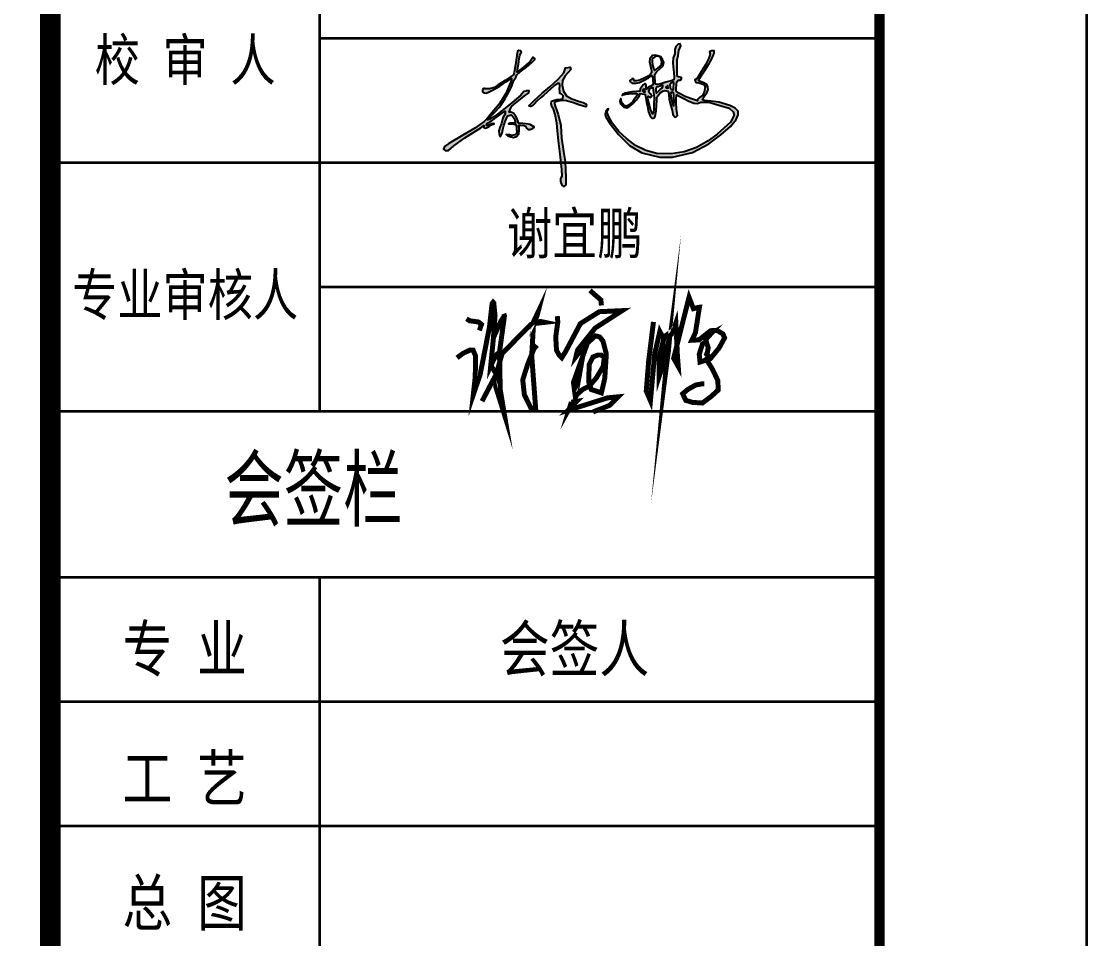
# Model space of a CAD drawing. Header units: millimetres. Extents: x 708158 to 1984082, y -168213 to -53.
# Drawn here: x 952747 to 960458, y -87367 to -80729 of the extents above; entities that cross this region are included whole.
import ezdxf
from ezdxf.enums import TextEntityAlignment as Align

# ---------------------------------------------------------------- set-up
doc = ezdxf.new("R2010")
doc.units = ezdxf.units.MM
doc.header["$LTSCALE"] = 1000
doc.layers.get('0').update_dxf_attribs({"color": 8})
doc.layers.add('PUB_TEXT', color=7, linetype='Continuous')
doc.layers.add('图框', color=4, linetype='Continuous', lineweight=35)
doc.styles.add('-黑体', font='simhei.ttf', dxfattribs={"width": 0.8})

# ---------------------------------------------------------------- blocks, each defined once
blk = doc.blocks.new('谢宜鹏')
at = {"const_width": 80}
for points in [[(14907295.72393443, 155510.5828123712), (14907218.55370676, 154877.5735671991), (14907179.96787391, 154398.8002942535), (14907247.49164335, 154241.3516713693), (14907315.0154128, 154993.2507216181), (14907398.6166126, 155356.3468401437), (14907456.49392383, 155243.8837383674), (14907440.41649347, 154794.0292282826), (14907385.75466832, 154626.9405504488), (14907385.75466832, 154941.8384972108), (14907472.57135419, 155276.0158528765), (14907562.60208808, 155337.0674312389), (14907536.87963756, 155047.8755966811), (14907498.2938047, 154752.2570588239), (14907546.52609578, 155269.5898505705), (14907601.18792093, 155330.641428933), (14907655.84974609, 155491.3034034674), (14907681.57363467, 154964.3312577647), (14907694.4341409, 154794.0292282826), (14907620.48083737, 154925.7724399562), (14907868.06751264, 155905.8117463994), (14907938.80676816, 155722.657011312), (14908009.54602368, 155741.9364202167), (14908035.2684742, 155745.1497718659), (14907970.96019082, 155337.0674312389), (14907913.08287959, 155214.964274514), (14908028.83750205, 155221.3909778134), (14908215.33138003, 155369.2002467415), (14908318.22549626, 155372.4135983917), (14908412.17806111, 155317.6447973982), (14908440.41109086, 155253.5230923225), (14908350.37891892, 155089.6477661398), (14908208.90040789, 154916.1330860001), (14908044.91493241, 154864.7208615937), (14908032.05298813, 154990.0373699679), (14908106.00772971, 155221.3909778134), (14908160.66955487, 155288.8692594753), (14908224.97783825, 155324.2147256336), (14908134.94710436, 155224.6043294626), (14908176.74698523, 155096.0744694383), (14908163.88504094, 155025.3828361272), (14908151.02309666, 154990.0373699679), (14908192.82441559, 154951.4785521594), (14908144.59212451, 154909.7063827016), (14908237.83978253, 154761.8971137726), (14908331.08744055, 154569.1023237365), (14908337.51697463, 154414.8670525015), (14908224.97783825, 154312.0433046804), (14908083.49932721, 154206.00620521), (14907925.94482387, 154215.6455591661), (14907816.62117356, 154247.7783746687), (14907765.17339641, 154353.8154741391), (14907848.77459621, 154424.5064064567), (14907974.1756769, 154495.1980397687), (14908080.28384114, 154514.4774486725), (14908115.65418792, 154514.4774486725)], [(14905364.54125219, 155473.9650440211), (14905423.81347464, 155609.0162413917), (14905438.03869298, 155663.5100307749), (14905359.79855403, 155497.6579044932)], [(14906275.08608902, 156016.274915311), (14906450.3272038, 155861.9996874784), (14906458.67222423, 155774.4379580072)], [(14904136.58364808, 154932.8048011572), (14904237.53926913, 155006.3936383012), (14904347.99610507, 155058.6176125356), (14904395.50505557, 155055.0565683865), (14904434.69918477, 154963.6646134765), (14904429.9478583, 154628.9552041669), (14904399.06855042, 154341.7226448837), (14904509.21189084, 154665.0044672401), (14904658.99947098, 155430.8602869785), (14904700.99636509, 155805.2178571303), (14904716.94868485, 155826.4509333656), (14904727.34724468, 155814.5747109293), (14904748.1458024, 155606.7352103558), (14904720.88607343, 155237.2579530724), (14904678.57424576, 154801.7471605814), (14904762.51626407, 154977.2547636568), (14904819.39700471, 155022.1302288729), (14904900.22851481, 155608.5073205153), (14904888.25384911, 155641.4161352054)], [(14904288.77587202, 155560.3095460073), (14904341.02011091, 155527.8566804663), (14904482.20525917, 155508.7258820659), (14904530.06509456, 155470.4642852652), (14904496.56277837, 155372.4185053422)], [(14904896.8649093, 155604.4590862705), (14904838.1578416, 155516.4578342247), (14904716.55034423, 155241.97633657)], [(14905749.35986857, 155603.4840050875), (14905757.70488899, 155507.5825625765), (14905724.32480729, 155269.9151112963), (14905736.84305695, 155053.0951901325), (14905786.91174146, 154965.5334606613), (14905820.29038511, 154932.1767114806), (14905882.87731927, 155032.2476600152), (14906120.70536822, 155482.5655264356), (14906425.29214252, 155674.3670094726), (14906792.46585099, 155691.0457345587), (14906358.53341717, 155411.681821058), (14906074.8084749, 155057.2653971496), (14906049.77485168, 154953.0249425913), (14906174.94728196, 155115.6398834637), (14906362.70664641, 155286.5938363825), (14906429.46537176, 155269.9151112963), (14906483.70728551, 155203.2016129349), (14906537.94776119, 154994.7207038184), (14906512.91413797, 154602.7773237131), (14906458.67222423, 154369.2793784556), (14906295.94792106, 154423.484358747), (14906254.22281892, 154544.4028373989), (14906262.56783935, 154827.9362569232), (14906320.98154428, 154944.685930544), (14906404.43031049, 154978.0426797247), (14906454.50043304, 154978.0426797247), (14906504.56911754, 154940.5157235279), (14906487.87907669, 154794.5795077425), (14906375.22345802, 154606.9475307292), (14906258.39604816, 154473.5198330139), (14906162.43047035, 154427.6538647697), (14906070.63668372, 154348.4311473458), (14905945.46425344, 154123.2722141356), (14905975.51104187, 154222.4295033119)], [(14904539.10181839, 154234.6880324553), (14904767.74358602, 154670.6544703585), (14904862.35451809, 155001.5680028838), (14905359.06083295, 155505.8181633395), (14905485.20826303, 155516.3232435794), (14905548.28269709, 155503.1915427833), (14905366.94567647, 155482.1813823027), (14905338.03650094, 154964.8002220434), (14905401.11093501, 154119.13074783), (14905324.89557441, 154124.38328795), (14905219.77247634, 154339.7402368416), (14905193.49206133, 154578.7339667692), (14905272.3347444, 154825.6061563813), (14905372.20175948, 155075.1042655562), (14905422.13526702, 155135.509528426)], [(14906186.78245655, 155122.1787456335), (14906138.17483369, 154842.8786224904), (14906040.96246409, 154298.4454435776), (14906008.55738219, 154537.2674302342), (14906231.33908465, 155160.6338164867)], [(14904819.83848692, 155023.8210238512), (14904831.38317483, 154423.5348302382), (14904898.68548415, 154020.4849179476), (14904759.3252249, 154466.1334703765), (14904763.04115335, 154679.672744567), (14904681.79404599, 154809.5807567169)], [(14907398.4179699, 154891.9706636644), (14907392.01532042, 154869.3161086892), (14907391.48188676, 154848.2599105709), (14907396.28278966, 154828.2700812747), (14907408.55465498, 154829.3364500958), (14907414.68986482, 154845.5943873092), (14907413.62299751, 154875.1799408314), (14907409.35552826, 154893.8370084972), (14907398.4179699, 154891.9706636644)], [(14905974.00241135, 154219.0600957903), (14906060.39199554, 154232.6916045551), (14905919.44124988, 154087.2930503567), (14906560.53669464, 154289.4874547622), (14906728.767302, 154305.3908816543), (14906592.36511738, 154169.0792989726), (14906324.10499497, 154062.3026519469)]]:
    blk.add_lwpolyline(points, dxfattribs=at)
blk = doc.blocks.new('A$C64787331')
h = blk.add_hatch(color=256)
h.paths.add_polyline_path([(93811.26943449117, 17581.88924832875), (94013.76943449117, 16087.88924832875), (93932.26943449117, 14255.38924832875), (93978.76943449117, 12418.88924832875), (94139.76943449117, 11338.88924832875), (95020.76943449117, 10736.88924832875), (96130.26943449117, 9785.889248328749), (95964.76943449117, 8008.389248328749), (94433.76943449117, 7677.389248328749), (92116.26943449117, 7470.889248328749), (90005.76943449117, 6891.889248328749), (88847.26943449117, 6519.889248328749), (88710.76943449117, 4702.389248328749), (89181.76943449117, 2774.389248328749), (90169.76943449117, 1504.889248328749), (91205.26943449117, -1927.610751671251), (92100.76943449117, -7478.610751671251), (92594.26943449117, -12294.61075167125), (93334.26943449117, -18446.11075167125), (94233.26943449117, -26760.61075167125), (95270.26943449117, -36552.11075167125), (95565.76943449117, -40585.61075167125), (94778.26943449117, -42208.61075167125), (94778.26943449117, -44127.11075167125), (95615.26943449117, -46242.11075167125), (96550.76943449117, -47127.61075167125), (97848.76943449117, -46177.61075167125), (97848.76943449117, -41665.61075167125), (97346.76943449117, -31437.61075167125), (96342.76943449117, -25120.61075167125), (95138.76943449117, -16497.11075167125), (94623.76943449117, -8814.110751671251), (92993.26943449117, -1892.610751671251), (91172.76943449117, 3358.389248328749), (90793.26943449117, 5223.889248328749), (91336.76943449117, 5992.889248328749), (94869.26943449117, 6807.389248328749), (98265.76943449117, 6626.389248328749), (102658.7694344912, 5314.389248328749), (106553.2694344912, 3957.389248328749), (110312.2694344912, 2916.389248328749), (110855.7694344912, 3685.889248328749), (110357.2694344912, 4771.389248328749), (108772.2694344912, 5585.889248328749), (105873.7694344912, 6535.889248328749), (101571.7694344912, 7893.389248328749), (98356.26943449117, 9838.889248328749), (96363.76943449117, 12824.88924832875), (95457.76943449117, 16444.38924832875), (95774.76943449117, 19339.88924832875), (97460.76943449117, 22325.38924832875), (100968.7694344912, 26383.38924832875), (100507.2694344912, 27859.38924832875), (97553.26943449117, 27305.88924832875), (96537.76943449117, 24169.88924832875), (93029.76943449117, 20296.38924832875), (87859.76943449117, 15500.88924832875), (82909.26943449117, 11486.38924832875), (77946.26943449117, 6931.889248328749), (75003.26943449117, 3933.889248328749), (74871.76943449117, 3372.889248328749), (75791.76943449117, 3068.889248328749), (76996.76943449117, 3495.389248328749), (78254.26943449117, 4852.389248328749), (79635.76943449117, 6436.889248328749), (81734.26943449117, 8328.389248328749), (84088.26943449117, 10220.38924832875), (88130.76943449117, 13952.38924832875), (90689.76943449117, 16201.88924832875), (92838.76943449117, 17684.38924832875)])
h.paths.add_polyline_path([(139353.2694344912, 20365.88924832875), (138145.2694344912, 19509.38924832875), (138262.2694344912, 18613.88924832875), (139548.2694344912, 17757.38924832875), (142120.2694344912, 17757.38924832875), (144185.2694344912, 18263.38924832875), (146991.2694344912, 19548.38924832875), (149874.7694344912, 21105.38924832875), (151940.2694344912, 22545.88924832875), (152291.2694344912, 22000.88924832875), (152806.7694344912, 17339.88924832875), (151993.2694344912, 16276.88924832875), (149782.2694344912, 15172.88924832875), (148677.2694344912, 14006.88924832875), (148247.2694344912, 15111.38924832875), (148369.7694344912, 16460.88924832875), (147387.2694344912, 17503.88924832875), (146404.7694344912, 16706.38924832875), (144624.2694344912, 13884.38924832875), (144255.7694344912, 12780.38924832875), (142351.7694344912, 12595.88924832875), (139332.7694344912, 12284.88924832875), (137133.2694344912, 11923.88924832875), (135205.2694344912, 11502.38924832875), (133871.3100458772, 10859.08027013345), (133608.7694344912, 10509.38924832875), (135687.2694344912, 10870.38924832875), (139061.2694344912, 11171.38924832875), (142853.9275460248, 11171.38924832875), (142594.2694344912, 10072.88924832875), (141535.2694344912, 8675.389248328516), (140022.7694344912, 6332.889248328749), (138283.2694344912, 4670.889248328749), (136151.9275899591, 3270.017729775747), (134425.7694344912, 3726.389248328749), (133215.7694344912, 5086.389248328749), (132799.7694344912, 6257.389248328749), (132456.4194493301, 8028.591154159512), (132194.7694344912, 7692.889248328749), (131778.7694344912, 6446.389248328749), (132270.2694344912, 4746.389248328749), (132799.7694344912, 4179.389248328749), (134236.7694344912, 2743.889248328749), (136241.2694344912, 2290.889248328749), (138094.2694344912, 3197.389248328749), (140211.7694344912, 4897.389248328749), (142329.2694344912, 7201.889248328749), (144220.2694344912, 9959.889248328749), (144560.7694344912, 11206.38924832875), (145763.7694344912, 10989.38924832875), (147425.2694344912, 10894.38924832875), (148184.7694344912, 8712.889248328749), (148611.7694344912, 5582.889248328749), (149100.2694344911, 3340.389248328749), (149874.7694344912, -172.1107516712509), (150649.7694344912, -2255.610751670552), (151113.2694344912, -3485.610751671251), (151902.7694344912, -4157.110751671251), (152691.7694344912, -4274.110751671251), (153598.2694344912, -3923.610751671251), (154007.2694344912, -3047.610751671251), (154608.2694344912, 274.3892483287491), (154817.7694344912, 3466.889248328283), (154974.7694344912, 7497.389248328749), (155085.2694344912, 9010.889248328749), (155718.7694344911, 9893.389248328749), (157112.2694344912, 11749.38924832875), (159846.8833074914, 13196.16359652276), (162221.7694344912, 12780.88924832875), (162583.2694344912, 10924.38924832875), (162738.2694344912, 7727.889248328749), (163603.7694344912, 4150.889248328516), (164586.7694344912, 742.3892483287491), (165164.7694344912, -1857.110751671251), (166263.7694344912, -3474.610751671251), (167073.2694344912, -3705.610751671251), (168056.2694344912, -2492.610751671251), (167882.7694344912, -1279.610751671251), (167362.2694344912, 1666.889248328749), (167246.7694344912, 5363.889248328749), (167173.1214162335, 9559.799279340543), (167532.7694344912, 10339.38924832875), (168554.2694344912, 9829.389248328749), (171661.7694344912, 8293.889248328749), (174661.2694344912, 6707.889248328749), (178321.2694344912, 5245.389248328749), (180598.2694344912, 4920.389248328749), (182712.7694344912, 5813.889248328749), (187607.7694344912, 5836.389248328749), (194066.2694344912, 3928.389248328749), (200586.7694344912, 1985.889248328749), (202988.7694344912, -185.6107516712509), (203560.7694344912, -2356.610751671251), (201272.7694344912, -6699.610751671251), (192922.2694344912, -14356.11075167125), (187203.2694344912, -18470.11075167125), (179882.2694344912, -22698.11075167125), (172103.7694344912, -25326.61075167125), (163982.2694344912, -26583.61075167125), (155059.7694344912, -26355.11075167125), (148196.2694344912, -24526.61075167125), (141676.2694344912, -21441.11075167125), (135956.7694344912, -17098.61075167125), (131152.2694344912, -12641.61075167125), (127263.2694344912, -7613.610751671251), (124632.2694344912, -2928.110751671251), (123831.2694344912, -725.6107516712509), (124234.1579520484, 1488.03284034133), (124111.7694344912, 1460.889248328749), (123045.7694344912, -53.11075167125091), (122484.7694344912, -1959.110751671251), (122886.2694344912, -3398.610751671251), (125220.2694344912, -7075.110751671251), (130851.2694344912, -14448.61075167125), (137887.2694344912, -21334.11075167125), (145641.2694344912, -26068.11075167125), (156948.2694344912, -28777.61075167125), (164893.7694344912, -28677.11075167125), (177465.2694344912, -25863.61075167125), (187723.7694344912, -20438.11075167125), (195310.7694344912, -14719.61075167125), (201229.7694344912, -9437.110751671251), (204781.2694344912, -5021.610751671251), (206123.2694344912, -2183.110751671251), (206201.7694344912, 103.3892483287491), (204262.7694344912, 1953.889248328749), (200855.7694344912, 3616.889248328749), (193909.7694344912, 5781.889248328749), (188983.2694344912, 6544.389248328749), (184940.2694344912, 6855.389248328749), (183714.7694344912, 7229.389248328749), (183885.2694344912, 8113.389248328749), (185178.7694344912, 9915.889248328749), (186347.7694344912, 11706.88924832875), (187209.7694344912, 13858.88924832875), (187161.7694344912, 15485.38924832875), (186347.7694344912, 16872.38924832875), (184049.7694344912, 18259.38924832875), (181226.9926440213, 19099.32216442609), (181512.2694344912, 20124.88924832875), (183829.2694344916, 23592.38924832921), (185451.7694344914, 26113.88924832875), (187867.7694344913, 30150.38924832875), (189505.7694344912, 32948.38924832875), (190452.2694344911, 35154.88924832875), (191055.7694344912, 36407.88924832875), (190963.2694344912, 37985.88924832875), (189429.7694344912, 38032.38924832875), (188221.7694344912, 37521.88924832875), (188500.7694344912, 35990.38924832875), (187617.7694344912, 33437.38924832875), (185620.2694344912, 29259.88924832875), (182275.2694344912, 23922.38924832875), (180091.7694344912, 20394.88924832875), (178930.2694344912, 19745.38924832875), (179301.7694344912, 18724.38924832875), (179673.2694344912, 18074.38924832875), (181531.7694344912, 18027.88924832875), (184512.7694344912, 16923.38924832875), (185387.2694344912, 15408.38924832875), (184804.2694344912, 12087.38924832875), (183871.2694344912, 10222.88924832875), (181829.7694344912, 8824.389248328749), (180546.7694344912, 7426.389248328749), (180488.2694344912, 6610.389248328749), (178097.2694344912, 7426.389248328749), (173256.7694344912, 9174.389248328749), (168357.7694344912, 11621.38924832875), (167191.2694344912, 12728.38924832875), (167132.7694344912, 14301.38924832875), (167382.9332580281, 18299.00714844884), (168474.2694344912, 19545.38924832875), (169932.2694344912, 19661.88924832875), (170632.2694344912, 20710.38924832875), (170632.2694344912, 21409.88924832875), (169740.2694344912, 21544.38924832875), (167873.6317135147, 21824.09948786348), (167811.7694344912, 23378.38924832875), (167737.7694344912, 28349.38924832828), (167737.7694344912, 32481.88924832875), (168427.2694344912, 35121.88924832875), (168771.7694344912, 38221.38924832875), (170035.7694344912, 41263.38924832875), (169633.7694344912, 42525.88924832875), (168369.7694344912, 42353.88924832875), (166990.7694344912, 40861.38924832875), (166416.2694344912, 38852.88924832875), (166301.2694344912, 36269.88924832875), (165324.7694344912, 33687.38924832875), (165037.2694344912, 30645.38924832875), (165324.7694344912, 27775.38924832828), (165609.2694344912, 24448.38924832782), (165834.7694344912, 21250.38924832852), (165789.7694344912, 19944.38924832875), (164084.2694344912, 19271.88924832875), (160631.7694344912, 18366.88924832875), (157462.7694344912, 17349.38924832875), (154143.0779214213, 16863.70285803033), (154010.2694344906, 18649.88924833434), (153781.7694344912, 21766.88924832875), (153781.7694344912, 23390.38924832875), (155129.2694344912, 25013.88924832875), (156992.2694344935, 26756.38924833015), (158750.2694344912, 28408.88924832875), (159377.2694344912, 30711.38924832875), (158657.7694344912, 32684.38924832875), (157579.7694344912, 34267.88924832875), (155677.7694344912, 35027.88924832875), (153965.7694344912, 35281.38924832875), (152316.7694344912, 35091.38924832875), (150678.2694344912, 33125.38924832875), (150478.2694344912, 31227.38924832875), (151048.7694344912, 28376.38924832875), (151623.0071405763, 25276.47891971655), (151589.2694344912, 24227.88924832875), (150118.0339601507, 22390.07668326166), (147545.7694344912, 21026.88924832875), (144403.7694344912, 19690.88924832875), (141031.5661031384, 19074.01347478712), (139689.6456281964, 20477.46305447537), (139550.2694344912, 20437.38924832875)])
h.paths.add_polyline_path([(147420.4913572464, 14154.38381797494), (147833.9196184393, 12232.30505979806), (146106.1604710177, 12486.28207732784), (145994.7034891871, 13596.94112434192)], flags=16)
h.paths.add_polyline_path([(151438.0615136991, 14916.88924832875), (152779.7694344912, 14916.88924832875), (152993.7694344912, 13455.38924832875), (153386.2694344912, 10496.88924832828), (153529.2694344912, 8393.389248328749), (153386.2694344912, 4650.889248328749), (153457.7694344912, 1513.889248328749), (153152.8808926587, -1300.735478450311), (152071.6633411208, -1569.827739034779), (151620.7694344911, -409.1107516698539), (151120.7694344912, 862.8892483287491), (150620.7694344912, 2452.389248328749), (150256.7694344911, 4042.389248329215), (149620.2694344913, 6722.389248328516), (149158.4758671073, 8566.744265316054), (149529.2694344912, 9584.389248328749), (150120.2694344912, 9084.889248328749), (150893.2694344912, 8539.389248328749), (151348.2694344912, 8948.389248328749), (151939.2694344912, 9993.389248328749), (151348.2694344912, 10810.88924832875), (149589.261277298, 12105.71469737357), (150243.4429420222, 13849.13282585656)], flags=16)
h.paths.add_polyline_path([(155930.7694344912, 15544.88924832875), (156938.7694344912, 15768.88924832875), (158795.1444038163, 16696.10174613772), (158870.7694344912, 15600.88924832875), (158170.7694344912, 14537.88924832875), (157078.7694344912, 13782.38924832875), (155986.7694344912, 12747.38924832852), (154707.1189625741, 11393.80938990368), (154502.7694344912, 13027.38924832875), (154342.0893872656, 15073.90788553562), (154950.7694344912, 15376.88924832875)], flags=16)
h.paths.add_polyline_path([(153064.2694344912, 26684.88924832875), (152655.7694344912, 27838.38924832852), (152270.7694344912, 29327.38924832875), (151938.0584131035, 32085.91638615425), (152631.7694344912, 33435.38924832875), (154432.7694344912, 34726.88924832875), (156471.7530648744, 34735.52338096546), (157440.7694344912, 33387.38924832875), (158089.7694344912, 31441.38924832875), (157921.7694344912, 29687.88924832875), (156935.7694344912, 28270.38924832875), (154843.7694344911, 26588.88924832875), (153564.4275164511, 25655.34306663205)], flags=16)
h.paths.add_polyline_path([(161942.7694344912, 16279.56104601966), (161942.7694344912, 15538.88924832875), (162162.7694344912, 15256.88924832875), (162193.7694344912, 14629.88924832875), (161660.7694344912, 14786.88924832875), (160402.2083343052, 15004.93517698161)], flags=16)
h.paths.add_polyline_path([(165632.5722342116, 18564.10694868071), (165730.2694344912, 17201.88924832875), (165589.2694344912, 15410.88924832875), (165447.3060530541, 13237.03291930864), (163479.4716530929, 14144.51891447674), (163374.7694344912, 15656.38924832875), (163207.8824836905, 17387.24533806182)], flags=16)
h.paths.add_polyline_path([(163623.2694344912, 11126.88924832875), (164243.1280048217, 12202.769724885), (165387.2937144996, 11821.38115499262), (165739.7694344912, 10709.38924832875), (165765.2694344912, 8913.389248328516), (165853.7694344912, 6180.389248328749), (165633.2694344912, 4152.889248328516), (165633.2694344912, 3535.889248328749), (165324.2694344912, 3623.889248328749), (164838.7694344912, 4857.889248328749), (164397.7694344912, 6577.389248328749), (164088.7694344912, 8560.889248328749), (163926.7694344912, 9638.889248328749)], flags=16)
h.paths.add_polyline_path([(69467.26943449117, 10247.88924832875), (64126.76943449117, 5531.889248328749), (57832.26943449117, 482.3892483287491), (53016.26943449117, -3138.110751671251), (49630.76943449117, -5139.110751671251), (48724.76943449117, -5329.610751671251), (49773.76943449117, -4091.110751671251), (53302.26943449117, -375.1107516712509), (56258.76943449117, 2625.889248328749), (59505.26943449117, 7635.889248328749), (62062.76943449117, 12117.38924832875), (63614.26943449117, 15384.38924832875), (65160.76943449117, 19545.88924832875), (66450.76943449117, 21276.38924832875), (67077.76943449117, 22933.88924832875), (69122.26943449117, 24888.88924832875), (73055.26943449117, 27801.38924832875), (76433.26943449117, 30667.38924832875), (78469.26943449117, 32562.88924832875), (78376.26943449117, 33353.38924832875), (77533.76943449117, 33782.38924832875), (76913.76943449117, 33845.88924832875), (76722.76943449117, 33265.38924832875), (75435.26943449117, 31300.38924832875), (70241.26943449117, 26995.38924832875), (67726.26943449117, 25066.38924832875), (67277.26943449117, 24707.38924832875), (67412.26943449117, 26322.38924832875), (68066.76943449117, 29704.88924832875), (68418.76943449117, 33172.88924832875), (68922.26943449117, 35434.88924832875), (69928.26943449117, 37243.88924832875), (69635.26943449117, 38130.38924832875), (68241.26943449117, 38347.88924832875), (67456.76943449117, 37912.88924832875), (67012.76943449117, 35083.88924832875), (66246.76943449117, 29291.38924832875), (65481.26943449117, 24373.38924832875), (64861.76943449117, 23052.38924832875), (63137.76943449117, 21635.88924832875), (59689.76943449117, 19416.38924832875), (55322.26943449117, 16660.38924832875), (52832.26943449117, 15091.38924832875), (50111.76943449117, 14134.38924832875), (48541.26943449117, 14210.88924832875), (46489.15335441788, 14318.70990775572), (46205.76943449117, 14323.88924832875), (45468.76943449117, 13398.38924832875), (45545.26943449117, 12349.88924832875), (46620.26943449117, 11608.38924832875), (47746.76943449117, 11531.88924832875), (49180.26943449117, 12042.88924832875), (51253.76943449117, 13117.38924832875), (56288.26943449117, 15855.88924832875), (60124.26943449117, 18533.38924832875), (62405.76943449117, 20041.88924832875), (63594.76943449117, 20812.38924832875), (63626.76943449117, 20298.88924832875), (63080.26943449117, 18179.88924832875), (60186.76943449117, 11242.38924832875), (55993.26943449117, 4506.389248328749), (49332.76943449117, -3298.110751671251), (46454.26943449117, -6255.110751671251), (40593.76943449117, -10464.61075167125), (33219.26943449117, -14870.61075167125), (24398.76943449117, -20143.11075167125), (21579.26943449117, -21948.61075167125), (21072.76943449117, -23754.61075167125), (22012.76943449117, -24549.11075167125), (24037.26943449117, -24476.61075167125), (27435.26943449117, -21515.11075167125), (34303.76943449117, -16676.11075167125), (44353.26943449129, -10247.61075167125), (46377.76943449117, -8947.610751671251), (46377.76943449117, -10103.11075167125), (47332.76943449117, -10418.61075167125), (48467.76943449117, -10099.61075167125), (49567.26943449117, -9533.110751671251), (50595.76943449117, -8611.610751671251), (52759.26943449117, -7761.110751671251), (52120.76943449117, -7584.110751671251), (50276.76943449117, -8222.110751671251), (47953.15773193992, -9173.557104757987), (47900.26943449117, -8434.610751671251), (48715.76943449117, -7371.610751671251), (50843.76943449117, -6025.110751671251), (57737.26943449152, -1161.610751671251), (59643.26943449117, 198.3892483287491), (59643.26943449117, -1524.110751671251), (58191.26943449117, -4063.110751671251), (57465.26943449117, -7508.610751671251), (56285.26943449117, -10138.11075167125), (55831.76943449117, -12132.61075167125), (56013.26943449117, -14127.11075167125), (56338.26943449117, -15566.11075167125), (56827.76943449117, -15744.11075167125), (57851.76943449117, -13698.11075167125), (58163.76943449117, -11429.61075167125), (58875.76943449117, -8939.110751671251), (59543.76943449117, -6893.110751671251), (60345.26943449117, -4669.110751671251), (61369.26943449117, -2712.110751671251), (63461.76943449117, -2089.610751671251), (64307.76943449117, -2934.610751671251), (65554.26943449117, -4758.110751671251), (66150.04316213413, -7338.309329940006), (65064.76943449117, -7293.110751671251), (62882.76943449117, -7337.610751671251), (61725.26943449117, -7827.110751671251), (63283.76943449117, -7827.110751671251), (66189.92936599767, -8079.696917593479), (66800.76943449117, -9606.110751671251), (66845.26943449117, -11341.11075167125), (67023.26943449117, -12408.11075167125), (66756.26943449117, -13876.11075167125), (65865.76943449117, -14721.11075167125), (63951.26943449117, -15121.61075167125), (62482.26943449117, -14765.61075167125), (60516.72987416829, -14687.0244889271), (61502.76943449117, -15344.11075167125), (63194.76943449117, -15966.61075167125), (65064.76943449117, -16456.11075167125), (66756.26943449117, -15744.11075167125), (68314.76943449117, -14054.11075167125), (68581.76943449117, -11963.61075167125), (68492.76943449117, -10140.11075167148), (68359.07507593709, -8669.973535511643), (69845.26943449117, -8640.110751671251), (72216.93792621978, -8868.382208817871), (73199.26943449117, -10615.11075167125), (74149.26943449117, -11285.11075167125), (75231.76943449117, -11399.11075167125), (76383.26943449117, -10988.11075167125), (77507.26943449117, -10276.11075167125), (77918.76943449117, -9673.610751671251), (77178.26943449117, -9180.610751671251), (75505.76943449117, -8304.110751671251), (72819.26943449117, -7701.610751671251), (70762.76943449117, -7537.110751671251), (68134.2186967635, -7437.599597242195), (67678.26943449117, -5967.610751671251), (67093.26943449117, -4248.610751671251), (66267.26943449117, -2735.610751671251), (64993.76943449117, -1119.610751671251), (63376.26943449117, -535.1107516712509), (62309.26943449117, -397.6107516712509), (62761.76943449117, 1117.889248328749), (63625.76943449117, 3060.389248328749), (65224.26943449106, 4398.389248328749), (69537.76943449129, 7867.889248328749), (72538.76943449129, 10182.88924832875), (74283.26943449117, 11486.38924832875), (74903.26943449117, 13010.88924832875), (73425.26943449117, 13201.38924832875), (72709.76943449117, 12629.88924832875), (71517.76943449117, 12439.38924832875)])
for points in [[(139353.2694344912, 20365.88924832875), (138145.2694344912, 19509.38924832875), (138262.2694344912, 18613.88924832875), (139548.2694344912, 17757.38924832875), (142120.2694344912, 17757.38924832875), (144185.2694344912, 18263.38924832875), (146991.2694344912, 19548.38924832875), (149874.7694344912, 21105.38924832875), (151940.2694344912, 22545.88924832875), (152291.2694344912, 22000.88924832875), (152806.7694344912, 17339.88924832875), (151993.2694344912, 16276.88924832875), (149782.2694344912, 15172.88924832875), (148677.2694344912, 14006.88924832875), (148247.2694344912, 15111.38924832875), (148369.7694344912, 16460.88924832875), (147387.2694344912, 17503.88924832875), (146404.7694344912, 16706.38924832875), (144624.2694344912, 13884.38924832875), (144255.7694344912, 12780.38924832875), (142351.7694344912, 12595.88924832875), (139332.7694344912, 12284.88924832875), (137133.2694344912, 11923.88924832875), (135205.2694344912, 11502.38924832875), (133458.2694344912, 10659.88924832875), (133247.2694344912, 10027.88924832875), (133608.7694344912, 10509.38924832875), (135687.2694344912, 10870.38924832875), (139061.2694344912, 11171.38924832875), (142435.2694344912, 11171.38924832875), (142780.7694344912, 10861.88924832875), (142594.2694344912, 10072.88924832875), (141535.2694344912, 8675.389248328749), (140022.7694344912, 6332.889248328749), (138283.2694344912, 4670.889248328749), (136846.2694344912, 3726.389248328749), (135711.7694344912, 3386.389248328749), (134425.7694344912, 3726.389248328749), (133215.7694344912, 5086.389248328749), (132799.7694344912, 6257.389248328749), (132572.7694344912, 7428.389248328749), (132459.7694344912, 8032.889248328749), (132194.7694344912, 7692.889248328749), (131778.7694344912, 6446.389248328749), (132270.2694344912, 4746.389248328749), (132799.7694344912, 4179.389248328749), (134236.7694344912, 2743.889248328749), (136241.2694344912, 2290.889248328749), (138094.2694344912, 3197.389248328749), (140211.7694344912, 4897.389248328749), (142329.2694344912, 7201.889248328749), (144220.2694344912, 9959.889248328749), (144560.7694344912, 11206.38924832875), (145763.7694344912, 10989.38924832875), (147425.2694344912, 10894.38924832875), (148184.7694344912, 8712.889248328749), (148611.7694344912, 5582.889248328749), (149100.2694344912, 3340.389248328749), (149874.7694344912, -172.1107516712509), (150649.7694344912, -2255.610751671251), (151113.2694344912, -3485.610751671251), (151902.7694344912, -4157.110751671251), (152691.7694344912, -4274.110751671251), (153598.2694344912, -3923.610751671251), (154007.2694344912, -3047.610751671251), (154608.2694344912, 274.3892483287491), (154817.7694344912, 3466.889248328749), (154974.7694344912, 7497.389248328749), (155085.2694344912, 9010.889248328749), (155718.7694344912, 9893.389248328749), (157112.2694344912, 11749.38924832875), (158867.2694344912, 12677.88924832875), (160157.2694344912, 13141.88924832875), (162221.7694344912, 12780.88924832875), (162583.2694344912, 10924.38924832875), (162738.2694344912, 7727.889248328749), (163603.7694344912, 4150.889248328749), (164586.7694344912, 742.3892483287491), (165164.7694344912, -1857.110751671251), (166263.7694344912, -3474.610751671251), (167073.2694344912, -3705.610751671251), (168056.2694344912, -2492.610751671251), (167882.7694344912, -1279.610751671251), (167362.2694344912, 1666.889248328749), (167246.7694344912, 5363.889248328749), (167192.2694344912, 8468.889248328749), (167362.7694344912, 9970.889248328749), (167532.7694344912, 10339.38924832875), (168554.2694344912, 9829.389248328749), (171661.7694344912, 8293.889248328749), (174661.2694344912, 6707.889248328749), (178321.2694344912, 5245.389248328749), (180598.2694344912, 4920.389248328749), (182712.7694344912, 5813.889248328749), (187607.7694344912, 5836.389248328749), (194066.2694344912, 3928.389248328749), (200586.7694344912, 1985.889248328749), (202988.7694344912, -185.6107516712509), (203560.7694344912, -2356.610751671251), (201272.7694344912, -6699.610751671251), (192922.2694344912, -14356.11075167125), (187203.2694344912, -18470.11075167125), (179882.2694344912, -22698.11075167125), (172103.7694344912, -25326.61075167125), (163982.2694344912, -26583.61075167125), (155059.7694344912, -26355.11075167125), (148196.2694344912, -24526.61075167125), (141676.2694344912, -21441.11075167125), (135956.7694344912, -17098.61075167125), (131152.2694344912, -12641.61075167125), (127263.2694344912, -7613.610751671251), (124632.2694344912, -2928.110751671251), (123831.2694344912, -725.6107516712509), (124055.7694344912, 507.8892483287491), (124616.7694344912, 1572.889248328749), (124111.7694344912, 1460.889248328749), (123045.7694344912, -53.11075167125091), (122484.7694344912, -1959.110751671251), (122886.2694344912, -3398.610751671251), (125220.2694344912, -7075.110751671251), (130851.2694344912, -14448.61075167125), (137887.2694344912, -21334.11075167125), (145641.2694344912, -26068.11075167125), (156948.2694344912, -28777.61075167125), (164893.7694344912, -28677.11075167125), (177465.2694344912, -25863.61075167125), (187723.7694344912, -20438.11075167125), (195310.7694344912, -14719.61075167125), (201229.7694344912, -9437.110751671251), (204781.2694344912, -5021.610751671251), (206123.2694344912, -2183.110751671251), (206201.7694344912, 103.3892483287491), (204262.7694344912, 1953.889248328749), (200855.7694344912, 3616.889248328749), (193909.7694344912, 5781.889248328749), (188983.2694344912, 6544.389248328749), (184940.2694344912, 6855.389248328749), (183714.7694344912, 7229.389248328749), (183885.2694344912, 8113.389248328749), (185178.7694344912, 9915.889248328749), (186347.7694344912, 11706.88924832875), (187209.7694344912, 13858.88924832875), (187161.7694344912, 15485.38924832875), (186347.7694344912, 16872.38924832875), (184049.7694344912, 18259.38924832875), (181799.7694344912, 18928.88924832875), (181272.7694344912, 19263.88924832875), (181512.2694344912, 20124.88924832875), (183829.2694344912, 23592.38924832875), (185451.7694344912, 26113.88924832875), (187867.7694344912, 30150.38924832875), (189505.7694344912, 32948.38924832875), (190452.2694344912, 35154.88924832875), (191055.7694344912, 36407.88924832875), (190963.2694344912, 37985.88924832875), (189429.7694344912, 38032.38924832875), (188221.7694344912, 37521.88924832875), (188500.7694344912, 35990.38924832875), (187617.7694344912, 33437.38924832875), (185620.2694344912, 29259.88924832875), (182275.2694344912, 23922.38924832875), (180091.7694344912, 20394.88924832875), (178930.2694344912, 19745.38924832875), (179301.7694344912, 18724.38924832875), (179673.2694344912, 18074.38924832875), (181531.7694344912, 18027.88924832875), (184512.7694344912, 16923.38924832875), (185387.2694344912, 15408.38924832875), (184804.2694344912, 12087.38924832875), (183871.2694344912, 10222.88924832875), (181829.7694344912, 8824.389248328749), (180546.7694344912, 7426.389248328749), (180488.2694344912, 6610.389248328749), (178097.2694344912, 7426.389248328749), (173256.7694344912, 9174.389248328749), (168357.7694344912, 11621.38924832875), (167191.2694344912, 12728.38924832875), (167132.7694344912, 14301.38924832875), (167307.7694344912, 17097.88924832875), (167657.7694344912, 18612.88924832875), (168474.2694344912, 19545.38924832875), (169932.2694344912, 19661.88924832875), (170632.2694344912, 20710.38924832875), (170632.2694344912, 21409.88924832875), (169740.2694344912, 21544.38924832875), (168595.7694344912, 21715.88924832875), (167851.7694344912, 22373.38924832875), (167811.7694344912, 23378.38924832875), (167737.7694344912, 28349.38924832875), (167737.7694344912, 32481.88924832875), (168427.2694344912, 35121.88924832875), (168771.7694344912, 38221.38924832875), (170035.7694344912, 41263.38924832875), (169633.7694344912, 42525.88924832875), (168369.7694344912, 42353.88924832875), (166990.7694344912, 40861.38924832875), (166416.2694344912, 38852.88924832875), (166301.2694344912, 36269.88924832875), (165324.7694344912, 33687.38924832875), (165037.2694344912, 30645.38924832875), (165324.7694344912, 27775.38924832875), (165609.2694344912, 24448.38924832875), (165834.7694344912, 21250.38924832875), (165789.7694344912, 19944.38924832875), (164084.2694344912, 19271.88924832875), (160631.7694344912, 18366.88924832875), (157462.7694344912, 17349.38924832875), (155142.2694344912, 17009.88924832875), (154123.7694344912, 17123.38924832875), (154010.2694344912, 18649.88924832875), (153781.7694344912, 21766.88924832875), (153781.7694344912, 23390.38924832875), (155129.2694344912, 25013.88924832875), (156992.2694344912, 26756.38924832875), (158750.2694344912, 28408.88924832875), (159377.2694344912, 30711.38924832875), (158657.7694344912, 32684.38924832875), (157579.7694344912, 34267.88924832875), (155677.7694344912, 35027.88924832875), (153965.7694344912, 35281.38924832875), (152316.7694344912, 35091.38924832875), (150678.2694344912, 33125.38924832875), (150478.2694344912, 31227.38924832875), (151048.7694344912, 28376.38924832875), (151402.7694344912, 26465.38924832875), (151620.2694344912, 25191.38924832875), (151589.2694344912, 24227.88924832875), (150842.7694344912, 23295.38924832875), (149598.7694344912, 22114.88924832875), (147545.7694344912, 21026.88924832875), (144403.7694344912, 19690.88924832875), (142195.2694344912, 19286.88924832875), (140866.2694344912, 19246.88924832875), (140408.2694344912, 19725.88924832875), (140626.2694344912, 20335.38924832875), (140103.2694344912, 20596.38924832875), (139550.2694344912, 20437.38924832875)], [(46205.76943449117, 14323.88924832875), (45468.76943449117, 13398.38924832875), (45545.26943449117, 12349.88924832875), (46620.26943449117, 11608.38924832875), (47746.76943449117, 11531.88924832875), (49180.26943449117, 12042.88924832875), (51253.76943449117, 13117.38924832875), (56288.26943449117, 15855.88924832875), (60124.26943449117, 18533.38924832875), (62405.76943449117, 20041.88924832875), (63594.76943449117, 20812.38924832875), (63626.76943449117, 20298.88924832875), (63080.26943449117, 18179.88924832875), (60186.76943449117, 11242.38924832875), (55993.26943449117, 4506.389248328749), (49332.76943449117, -3298.110751671251), (46454.26943449117, -6255.110751671251), (40593.76943449117, -10464.61075167125), (33219.26943449117, -14870.61075167125), (24398.76943449117, -20143.11075167125), (21579.26943449117, -21948.61075167125), (21072.76943449117, -23754.61075167125), (22012.76943449117, -24549.11075167125), (24037.26943449117, -24476.61075167125), (27435.26943449117, -21515.11075167125), (34303.76943449117, -16676.11075167125), (44353.26943449117, -10247.61075167125), (46377.76943449117, -8947.610751671251), (46377.76943449117, -10103.11075167125), (47332.76943449117, -10418.61075167125), (48467.76943449117, -10099.61075167125), (49567.26943449117, -9533.110751671251), (50595.76943449117, -8611.610751671251), (52759.26943449117, -7761.110751671251), (52120.76943449117, -7584.110751671251), (50276.76943449117, -8222.110751671251), (48893.26943449117, -8788.610751671251), (47935.76943449117, -8930.610751671251), (47900.26943449117, -8434.610751671251), (48715.76943449117, -7371.610751671251), (50843.76943449117, -6025.110751671251), (57737.26943449117, -1161.610751671251), (59643.26943449117, 198.3892483287491), (59643.26943449117, -1524.110751671251), (58191.26943449117, -4063.110751671251), (57465.26943449117, -7508.610751671251), (56285.26943449117, -10138.11075167125), (55831.76943449117, -12132.61075167125), (56013.26943449117, -14127.11075167125), (56338.26943449117, -15566.11075167125), (56827.76943449117, -15744.11075167125), (57851.76943449117, -13698.11075167125), (58163.76943449117, -11429.61075167125), (58875.76943449117, -8939.110751671251), (59543.76943449117, -6893.110751671251), (60345.26943449117, -4669.110751671251), (61369.26943449117, -2712.110751671251), (63461.76943449117, -2089.610751671251), (64307.76943449117, -2934.610751671251), (65554.26943449117, -4758.110751671251), (65954.76943449117, -6492.610751671251), (66133.26943449117, -7337.610751671251), (65064.76943449117, -7293.110751671251), (62882.76943449117, -7337.610751671251), (61725.26943449117, -7827.110751671251), (63283.76943449117, -7827.110751671251), (65331.76943449117, -8005.110751671251), (66355.76943449117, -8494.110751671251), (66800.76943449117, -9606.110751671251), (66845.26943449117, -11341.11075167125), (67023.26943449117, -12408.11075167125), (66756.26943449117, -13876.11075167125), (65865.76943449117, -14721.11075167125), (63951.26943449117, -15121.61075167125), (62482.26943449117, -14765.61075167125), (61369.26943449117, -14721.11075167125), (60300.76943449117, -14543.11075167125), (61502.76943449117, -15344.11075167125), (63194.76943449117, -15966.61075167125), (65064.76943449117, -16456.11075167125), (66756.26943449117, -15744.11075167125), (68314.76943449117, -14054.11075167125), (68581.76943449117, -11963.61075167125), (68492.76943449117, -10140.11075167125), (68359.26943449117, -8672.110751671251), (68775.26943449117, -8661.610751671251), (69845.26943449117, -8640.110751671251), (71658.26943449117, -8814.610751671251), (72444.26943449117, -9272.610751671251), (73199.26943449117, -10615.11075167125), (74149.26943449117, -11285.11075167125), (75231.76943449117, -11399.11075167125), (76383.26943449117, -10988.11075167125), (77507.26943449117, -10276.11075167125), (77918.76943449117, -9673.610751671251), (77178.26943449117, -9180.610751671251), (75505.76943449117, -8304.110751671251), (72819.26943449117, -7701.610751671251), (70762.76943449117, -7537.110751671251), (68596.76943449117, -7455.110751671251), (68111.26943449117, -7363.610751671251), (67678.26943449117, -5967.610751671251), (67093.26943449117, -4248.610751671251), (66267.26943449117, -2735.610751671251), (64993.76943449117, -1119.610751671251), (63376.26943449117, -535.1107516712509), (62309.26943449117, -397.6107516712509), (62761.76943449117, 1117.889248328749), (63625.76943449117, 3060.389248328749), (65224.26943449117, 4398.389248328749), (69537.76943449117, 7867.889248328749), (72538.76943449117, 10182.88924832875), (74283.26943449117, 11486.38924832875), (74903.26943449117, 13010.88924832875), (73425.26943449117, 13201.38924832875), (72709.76943449117, 12629.88924832875), (71517.76943449117, 12439.38924832875), (69467.26943449117, 10247.88924832875), (64126.76943449117, 5531.889248328749), (57832.26943449117, 482.3892483287491), (53016.26943449117, -3138.110751671251), (49630.76943449117, -5139.110751671251), (48724.76943449117, -5329.610751671251), (49773.76943449117, -4091.110751671251), (53302.26943449117, -375.1107516712509), (56258.76943449117, 2625.889248328749), (59505.26943449117, 7635.889248328749), (62062.76943449117, 12117.38924832875), (63614.26943449117, 15384.38924832875), (65160.76943449117, 19545.88924832875), (66450.76943449117, 21276.38924832875), (67077.76943449117, 22933.88924832875), (69122.26943449117, 24888.88924832875), (73055.26943449117, 27801.38924832875), (76433.26943449117, 30667.38924832875), (78469.26943449117, 32562.88924832875), (78376.26943449117, 33353.38924832875), (77533.76943449117, 33782.38924832875), (76913.76943449117, 33845.88924832875), (76722.76943449117, 33265.38924832875), (75435.26943449117, 31300.38924832875), (70241.26943449117, 26995.38924832875), (67726.26943449117, 25066.38924832875), (67277.26943449117, 24707.38924832875), (67412.26943449117, 26322.38924832875), (68066.76943449117, 29704.88924832875), (68418.76943449117, 33172.88924832875), (68922.26943449117, 35434.88924832875), (69928.26943449117, 37243.88924832875), (69635.26943449117, 38130.38924832875), (68241.26943449117, 38347.88924832875), (67456.76943449117, 37912.88924832875), (67012.76943449117, 35083.88924832875), (66246.76943449117, 29291.38924832875), (65481.26943449117, 24373.38924832875), (64861.76943449117, 23052.38924832875), (63137.76943449117, 21635.88924832875), (59689.76943449117, 19416.38924832875), (55322.26943449117, 16660.38924832875), (52832.26943449117, 15091.38924832875), (50111.76943449117, 14134.38924832875), (48541.26943449117, 14210.88924832875), (47085.26943449117, 14287.38924832875), (46780.26943449117, 14313.38924832875)], [(152174.7694344912, 32546.38924832875), (152030.2694344912, 31321.38924832875), (152270.7694344912, 29327.38924832875), (152655.7694344912, 27838.38924832875), (153064.2694344912, 26684.88924832875), (153449.2694344912, 25892.38924832875), (153593.2694344912, 25676.38924832875), (154843.7694344912, 26588.88924832875), (156935.7694344912, 28270.38924832875), (157921.7694344912, 29687.88924832875), (158089.7694344912, 31441.38924832875), (157440.7694344912, 33387.38924832875), (156767.2694344912, 34324.38924832875), (155967.7694344912, 34733.38924832875), (154432.7694344912, 34726.88924832875), (152631.7694344912, 33435.38924832875)], [(75003.26943449117, 3933.889248328749), (77946.26943449117, 6931.889248328749), (82909.26943449117, 11486.38924832875), (87859.76943449117, 15500.88924832875), (93029.76943449117, 20296.38924832875), (96537.76943449117, 24169.88924832875), (97553.26943449117, 27305.88924832875), (100507.2694344912, 27859.38924832875), (100968.7694344912, 26383.38924832875), (97460.76943449117, 22325.38924832875), (95774.76943449117, 19339.88924832875), (95457.76943449117, 16444.38924832875), (96363.76943449117, 12824.88924832875), (98356.26943449117, 9838.889248328749), (101571.7694344912, 7893.389248328749), (105873.7694344912, 6535.889248328749), (108772.2694344912, 5585.889248328749), (110357.2694344912, 4771.389248328749), (110855.7694344912, 3685.889248328749), (110312.2694344912, 2916.389248328749), (106553.2694344912, 3957.389248328749), (102658.7694344912, 5314.389248328749), (98265.76943449117, 6626.389248328749), (94869.26943449117, 6807.389248328749), (91336.76943449117, 5992.889248328749), (90793.26943449117, 5223.889248328749), (91172.76943449117, 3358.389248328749), (92993.26943449117, -1892.610751671251), (94623.76943449117, -8814.110751671251), (95138.76943449117, -16497.11075167125), (96342.76943449117, -25120.61075167125), (97346.76943449117, -31437.61075167125), (97848.76943449117, -41665.61075167125), (97848.76943449117, -46177.61075167125), (96550.76943449117, -47127.61075167125), (95615.26943449117, -46242.11075167125), (94778.26943449117, -44127.11075167125), (94778.26943449117, -42208.61075167125), (95565.76943449117, -40585.61075167125), (95270.26943449117, -36552.11075167125), (94233.26943449117, -26760.61075167125), (93334.26943449117, -18446.11075167125), (92594.26943449117, -12294.61075167125), (92100.76943449117, -7478.610751671251), (91205.26943449117, -1927.610751671251), (90169.76943449117, 1504.889248328749), (89181.76943449117, 2774.389248328749), (88710.76943449117, 4702.389248328749), (88847.26943449117, 6519.889248328749), (90005.76943449117, 6891.889248328749), (92116.26943449117, 7470.889248328749), (94433.76943449117, 7677.389248328749), (95964.76943449117, 8008.389248328749), (96130.26943449117, 9785.889248328749), (95020.76943449117, 10736.88924832875), (94139.76943449117, 11338.88924832875), (93978.76943449117, 12418.88924832875), (93932.26943449117, 14255.38924832875), (94013.76943449117, 16087.88924832875), (93811.26943449117, 17581.88924832875), (92838.76943449117, 17684.38924832875), (90689.76943449117, 16201.88924832875), (88130.76943449117, 13952.38924832875), (84088.26943449117, 10220.38924832875), (81734.26943449117, 8328.389248328749), (79635.76943449117, 6436.889248328749), (78254.26943449117, 4852.389248328749), (76996.76943449117, 3495.389248328749), (75791.76943449117, 3068.889248328749), (74871.76943449117, 3372.889248328749)], [(147077.7694344912, 14020.38924832875), (146424.2694344912, 13764.88924832875), (146026.2694344912, 13282.38924832875), (146083.2694344912, 12714.38924832875), (146680.2694344912, 12401.88924832875), (147646.2694344912, 12259.88924832875), (147589.7694344912, 12770.88924832875), (147589.7694344912, 13367.38924832875), (147504.2694344912, 13764.88924832875), (147305.2694344912, 13935.38924832875)], [(150211.2694344912, 13763.38924832875), (149802.2694344912, 12673.38924832875), (150484.2694344912, 11446.88924832875), (151348.2694344912, 10810.88924832875), (151939.2694344912, 9993.389248328749), (151348.2694344912, 8948.389248328749), (150893.2694344912, 8539.389248328749), (150120.2694344912, 9084.889248328749), (149529.2694344912, 9584.389248328749), (149347.2694344912, 9084.889248328749), (149210.7694344912, 8357.889248328749), (149620.2694344912, 6722.389248328749), (150256.7694344912, 4042.389248328749), (150620.7694344912, 2452.389248328749), (151120.7694344912, 862.8892483287491), (151620.7694344912, -409.1107516712509), (151923.7694344912, -1189.110751671251), (152347.7694344912, -1501.110751671251), (152793.7694344912, -1390.110751671251), (153239.7694344912, -498.6107516712509), (153457.7694344912, 1513.889248328749), (153386.2694344912, 4650.889248328749), (153529.2694344912, 8393.389248328749), (153386.2694344912, 10496.88924832875), (152993.7694344912, 13455.38924832875), (152779.7694344912, 14916.88924832875), (151923.2694344912, 14916.88924832875), (150959.7694344912, 14489.38924832875), (150281.7694344912, 13883.38924832875)], [(154726.7694344912, 15209.38924832875), (154390.7694344912, 14453.88924832875), (154502.7694344912, 13027.38924832875), (154670.7694344912, 11684.38924832875), (155034.7694344912, 11740.38924832875), (155986.7694344912, 12747.38924832875), (157078.7694344912, 13782.38924832875), (158170.7694344912, 14537.88924832875), (158870.7694344912, 15600.88924832875), (158814.7694344912, 16411.88924832875), (157890.7694344912, 16244.38924832875), (156938.7694344912, 15768.88924832875), (155930.7694344912, 15544.88924832875), (154950.7694344912, 15376.88924832875), (154726.7694344912, 15265.38924832875)], [(161691.7694344912, 16071.88924832875), (160782.2694344912, 15319.38924832875), (160939.2694344912, 14911.88924832875), (161660.7694344912, 14786.88924832875), (162193.7694344912, 14629.88924832875), (162162.7694344912, 15256.88924832875), (161942.7694344912, 15538.88924832875), (161942.7694344912, 16008.88924832875)], [(164851.2694344912, 18184.88924832875), (163621.2694344912, 17587.88924832875), (163269.7694344912, 16745.38924832875), (163374.7694344912, 15656.38924832875), (163445.2694344912, 14638.38924832875), (164007.7694344912, 13900.88924832875), (164921.7694344912, 13479.38924832875), (165483.7694344912, 13795.38924832875), (165589.2694344912, 15410.88924832875), (165730.2694344912, 17201.88924832875), (165659.7694344912, 18184.88924832875), (165237.7694344912, 18290.38924832875)], [(164147.2694344912, 12036.38924832875), (163623.2694344912, 11126.88924832875), (163926.7694344912, 9638.889248328749), (164088.7694344912, 8560.889248328749), (164397.7694344912, 6577.389248328749), (164838.7694344912, 4857.889248328749), (165324.2694344912, 3623.889248328749), (165633.2694344912, 3535.889248328749), (165633.2694344912, 4152.889248328749), (165853.7694344912, 6180.389248328749), (165765.2694344912, 8913.389248328749), (165739.7694344912, 10709.38924832875), (165458.7694344912, 11595.88924832875), (165025.7694344912, 11941.88924832875), (164571.2694344912, 12093.38924832875)]]:
    blk.add_lwpolyline(points, close=True)
blk = doc.blocks.new('A$C998f5811')
at = {"layer": '图框', "color": 4}
for p, q in [((0, 0), (0, 89100)), ((-7500, 22949.99482672079), (-1500, 22949.99482672079)), ((-7500, 22049.99482672079), (-1500, 22049.99482672079)), ((-7500, 21149.99482672079), (-1500, 21149.99482672079))]:
    blk.add_line(p, q, dxfattribs=at)
at = {"layer": '图框', "linetype": 'Continuous'}
for p, q in [((-5550.000058069825, 24149.99482672079), (-5550.000058069825, 33149.99482672254)), ((-5550.000058069825, 26849.99482672097), (-1499.999999990221, 26849.99482672097)), ((-7500, 25949.99482672079), (-1500, 25949.99482672079)), ((-5550.000058069825, 25049.99482672097), (-1499.999999990221, 25049.99482672097)), ((-7500, 24149.99482672079), (-1500, 24149.99482672079)), ((-5550.000058069825, 15749.99482672079), (-5550.000058069825, 22949.99482672079))]:
    blk.add_line(p, q, dxfattribs=at)
at = {"layer": '图框', "const_width": 150}
blk.add_lwpolyline([(-7500, 87600), (-7500, 1500)], dxfattribs=at)
at = {"layer": '图框', "color": 4, "const_width": 74.24621200499999}
blk.add_lwpolyline([(-122400, 1500), (-1500, 1500), (-1500, 87600), (-122400, 87600)], close=True, dxfattribs=at)
at = {"layer": 'PUB_TEXT'}
for name, p, xscale, yscale, zscale in [('A$C64787331', (-4896.479139845003, 26319.25882388606), 0.0115171875, 0.0115171875, 0.0115171875), ('谢宜鹏', (-6711418.558950778, -45183.31781534791), 0.45, 0.45, 0.45)]:
    blk.add_blockref(name, p, dxfattribs=dict(at, xscale=xscale, yscale=yscale, zscale=zscale))
at = {"layer": '图框', "style": '-黑体', "width": 0.8}
for s, p in [('校 审 人', (-6525.000058069825, 26542.62828433479)), ('专业审核人', (-6525.000058069825, 24843.05374778307))]:
    blk.add_text(s, height=300, dxfattribs=at).set_placement(p, align=Align.CENTER)
at = {"layer": '图框', "style": '-黑体'}
for s, height, width, p in [('谢宜鹏', 300, 0.8, (-4196.604173958767, 25286.47442027862, 2290.35)), ('会签栏', 450, 0.7, (-6240.781036555767, 23363.40222216735)), ('专 业', 330, 0.8, (-6977.89039644599, 22266.11118593824)), ('会签人', 330, 0.8, (-4246.565649166703, 22266.11118593824)), ('工 艺', 330, 0.8, (-6977.89039644599, 21328.61118593824)), ('总 图', 330, 0.8, (-6977.89039644599, 20428.61118593824))]:
    blk.add_text(s, height=height, dxfattribs=dict(at, width=width)).set_placement(p)

msp = doc.modelspace()

# ---------------------------------------------------------------- block references
msp.add_blockref('A$C998f5811', (960457.5892412188, -107699.9133411499))

doc.saveas('drawing.dxf')
